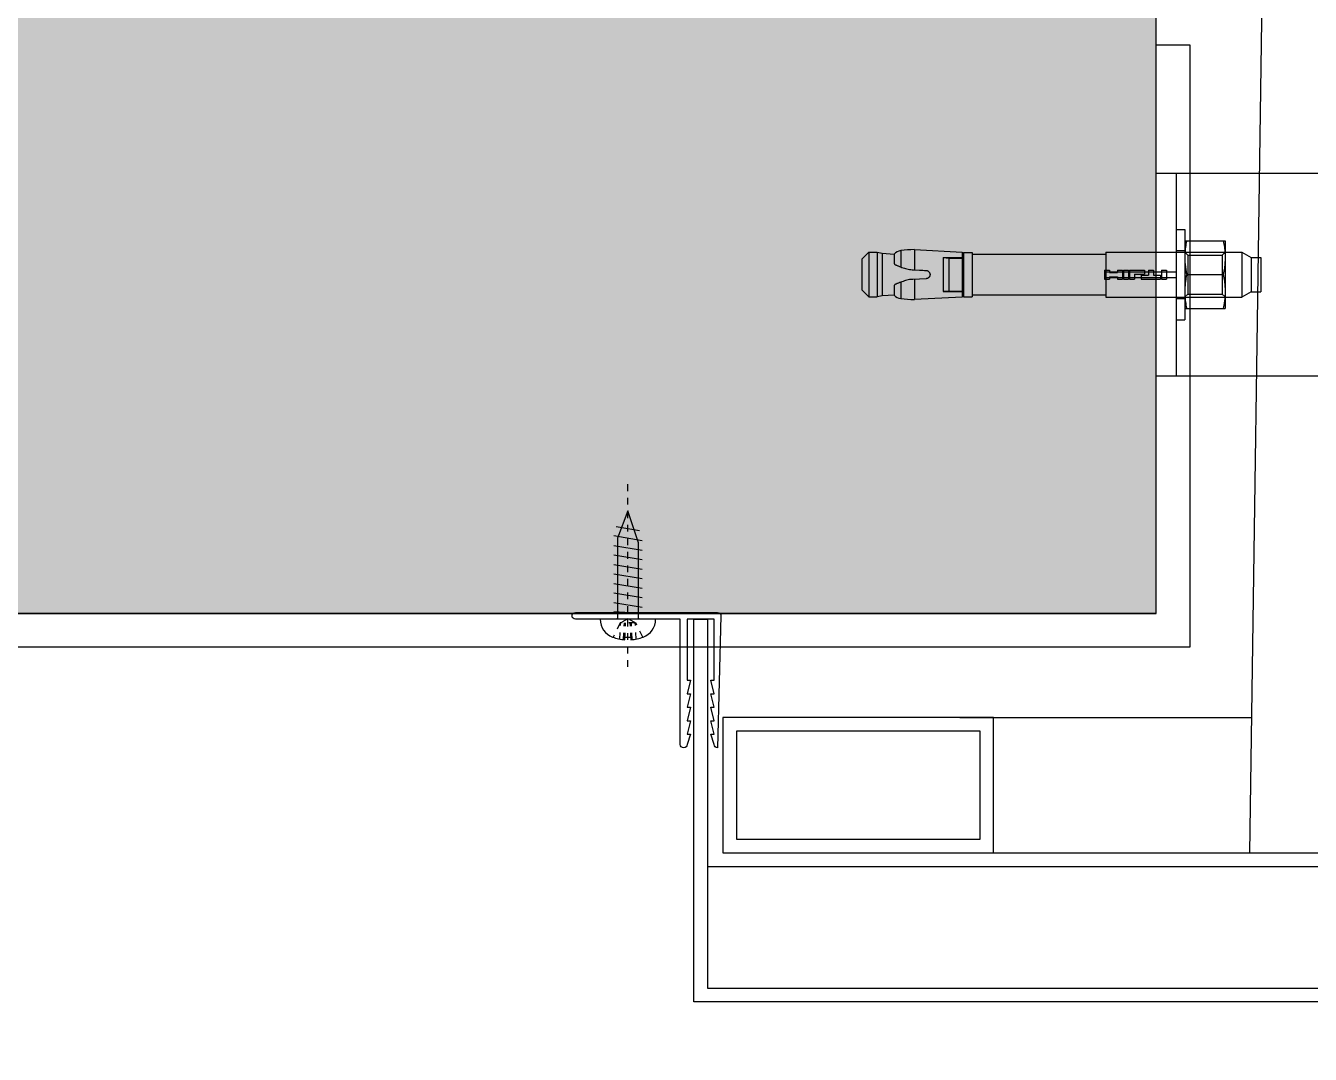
# Model space of a CAD drawing. Header units: inches. Extents: x 21 to 32698, y 13 to 3712.
# Drawn here: x 25589.01 to 25607.99, y 2615.57 to 2630.76 of the extents above; entities that cross this region are included whole.
import ezdxf

# ---------------------------------------------------------------- set-up
doc = ezdxf.new("R2010")
doc.units = ezdxf.units.IN
doc.header["$MEASUREMENT"] = 0
doc.linetypes.add('DASHDOT', pattern=[1, 0.5, -0.25, 0, -0.25])
doc.linetypes.add('DASHED2', pattern=[0.375, 0.25, -0.125])
for name, color, linetype, lineweight in [('Z_MİM_-KM-ALUMINIUM-09', 8, 'Continuous', 25), ('Z_MİM_-KM-CONCRETE', 8, 'Continuous', 25), ('Z_MİM_-KM-GALVANIZED SHEET', 8, 'Continuous', 25), ('Z_MİM_-KM-Gor-05', 8, 'Continuous', 25), ('Z_MİM_-KM-IRON-09', 8, 'Continuous', 25), ('Z_MİM_-KM-PATTERN-STRC', 8, 'Continuous', 25), ('Z_MİM_-KM-STEEL-09', 8, 'Continuous', 25), ('Z_MİM_00', 8, 'Continuous', 25), ('Z_MİM_2-0', 8, 'Continuous', 25), ('Z_MİM_3-1', 8, 'DASHED2', 25), ('Z_MİM_AX', 8, 'DASHDOT', 25), ('Z_MİM_OL', 8, 'Continuous', 25)]:
    doc.layers.add(name, color=color, linetype=linetype, lineweight=lineweight)

# ---------------------------------------------------------------- blocks, each defined once
blk = doc.blocks.new('VD')
at = {"layer": 'Z_MİM_2-0', "extrusion": (0.950035, -0.312144, 0), "elevation": -4.98}
blk.add_lwpolyline([(10.18, 0), (15.15, 0)], dxfattribs=at)
at = {"layer": 'Z_MİM_2-0', "extrusion": (0.932972, 0.359948, 0), "elevation": 5.74}
blk.add_lwpolyline([(14.87, 0), (10.57, 0)], dxfattribs=at)
at = {"layer": 'Z_MİM_2-0'}
blk.add_lwpolyline([(-1.73, 13), (1.72, 13.58)], dxfattribs=at)
at = {"layer": 'Z_MİM_2-0', "extrusion": (0.164399, -0.986394, 0)}
for points, elevation in [([(-0.17, 0), (4.08, 0)], -11.73), ([(3.85, 0), (-0.4, 0)], -10.35), ([(3.62, 0), (-0.63, 0)], -8.97), ([(3.39, 0), (-0.86, 0)], -7.59), ([(3.16, 0), (-1.09, 0)], -6.21), ([(2.93, 0), (-1.32, 0)], -4.83), ([(2.7, 0), (-1.55, 0)], -3.44), ([(2.47, 0), (-1.79, 0)], -2.06)]:
    blk.add_lwpolyline(points, dxfattribs=dict(at, elevation=elevation))
at = {"layer": 'Z_MİM_2-0', "extrusion": (1, 0, 0)}
for points, elevation in [([(11.92, 0), (0.14, 0)], 1.55), ([(0.14, 0), (11.22, 0)], -1.55), ([(-2.72, 0), (-3.09, 0)], -0.45), ([(-3.09, 0), (-2.72, 0)], 0.45)]:
    blk.add_lwpolyline(points, dxfattribs=dict(at, elevation=elevation))
at = {"layer": 'Z_MİM_2-0', "extrusion": (0.065533, -0.99785, 0), "elevation": -0.9}
blk.add_lwpolyline([(-0.26, 0), (2.16, 0)], dxfattribs=at)
at = {"layer": 'Z_MİM_2-0', "extrusion": (0, 1, 0)}
for points, elevation in [([(4.1, 0), (-4.1, 0)], -0.06), ([(-0.45, 0), (0.45, 0)], -2.72)]:
    blk.add_lwpolyline(points, dxfattribs=dict(at, elevation=elevation))
at = {"layer": 'Z_MİM_2-0'}
for centre, start, end in [((-1.75, 0.14), 270, 0), ((1.75, 0.14), 180, 270)]:
    blk.add_arc(centre, 0.2, start, end, dxfattribs=at)
at = {"layer": 'Z_MİM_2-0', "extrusion": (0, 0, -1)}
for centre, radius, start, end in [((1.28, -0.06), 2.82, 290.351, 0), ((-1.28, -0.06), 2.82, 180, 249.649), ((0, 3.39), 6.5, 273.9761, 290.351), ((0, 3.39), 6.5, 249.649, 266.0239)]:
    blk.add_arc(centre, radius, start, end, dxfattribs=at)
at = {"layer": 'Z_MİM_3-1', "extrusion": (0.469472, -0.882948, 0)}
blk.add_lwpolyline([(-1.3, 0), (0, 0)], dxfattribs=at)
at = {"layer": 'Z_MİM_3-1', "extrusion": (-0.469472, -0.882948, 0), "elevation": 0}
blk.add_lwpolyline([(0, 0), (1.3, 0)], dxfattribs=at)
at = {"layer": 'Z_MİM_3-1'}
for points in [[(-2.2, -2.72), (-1.15, -0.61)], [(-0.64, -3.08), (-0.52, -0.61)], [(-0.47, -3.09), (-0.35, -0.61)], [(0.47, -3.09), (0.35, -0.61)], [(0.64, -3.08), (0.52, -0.61)], [(1.14, -0.61), (2.2, -2.72)]]:
    blk.add_lwpolyline(points, dxfattribs=at)
at = {"layer": 'Z_MİM_3-1', "extrusion": (0.998869, -0.047542, 0), "elevation": -1.06}
blk.add_lwpolyline([(-3.05, 0), (-0.66, 0)], dxfattribs=at)
at = {"layer": 'Z_MİM_3-1', "extrusion": (0, 1, 0), "elevation": -0.61}
blk.add_lwpolyline([(1.14, 0), (-1.15, 0)], dxfattribs=at)
at = {"layer": 'Z_MİM_3-1', "extrusion": (0.998869, 0.047542, 0), "elevation": 1.06}
blk.add_lwpolyline([(-3.05, 0), (-0.66, 0)], dxfattribs=at)
at = {"layer": 'Z_MİM_AX', "extrusion": (1, 0, 0), "elevation": 0}
blk.add_lwpolyline([(-7.11, 0), (19.94, 0)], dxfattribs=at)
blk = doc.blocks.new('A$Ce8ddabe4')
at = {"layer": 'Z_MİM_-KM-PATTERN-STRC'}
h = blk.add_hatch(color=256, dxfattribs=at)
h.dxf.hatch_style = 1
h.paths.add_polyline_path([(20.369, 110), (40.369, 110), (40.369, 0), (20.369, 0)])
at = {"elevation": -0.01}
blk.add_lwpolyline([(44.111, 103.37), (44.111, 113.484), (5.1, 114.249), (5.1, 104.07)], dxfattribs=at)
blk.add_lwpolyline([(42.359, 103.52, -0.41126), (42.309, 103.47), (42.159, 103.42), (42.159, 103.47), (41.959, 103.42), (41.959, 103.47), (41.759, 103.42), (41.759, 103.47), (41.559, 103.42), (41.559, 103.47), (41.359, 103.42), (41.359, 103.47), (40.459, 103.47), (40.459, 103.07), (41.359, 103.07), (41.359, 103.12), (41.559, 103.07), (41.559, 103.12), (41.759, 103.07), (41.759, 103.12), (41.959, 103.07), (41.959, 103.12), (42.159, 103.07), (42.159, 103.12), (42.309, 103.07, -0.414214), (42.359, 103.021), (42.359, 103.02, -0.414214), (42.309, 102.97), (40.459, 102.97), (40.459, 101.42, -0.414214), (40.409, 101.37), (40.409, 101.37, -0.414214), (40.359, 101.42), (40.359, 103.52, -0.414214), (40.409, 103.57), (42.359, 103.521)], format="xyb", close=True, dxfattribs=at)
at = {"layer": 'Z_MİM_-KM-ALUMINIUM-09', "elevation": -0.01}
blk.add_lwpolyline([(7.275, 104.07), (7.275, 106.489), (7.475, 106.489), (7.475, 103.87), (3.1, 103.87), (3.1, 116.37), (46.111, 115.37), (46.111, 103.17), (40.459, 103.17), (40.459, 103.37), (45.911, 103.37), (45.911, 115.174), (3.3, 116.166), (3.3, 104.07), (7.275, 104.07)], dxfattribs=at)
at = {"layer": 'Z_MİM_-KM-CONCRETE'}
blk.add_lwpolyline([(40.369, 0), (40.369, 110), (20.369, 110), (20.369, 0)], dxfattribs=at)
at = {"layer": 'Z_MİM_-KM-Gor-05'}
for p, q in [((35.112, 111.404), (35.112, 111.55)), ((35.112, 111.55), (35.62, 111.55)), ((35.62, 111.404), (35.62, 111.55)), ((35.033, 111.267), (35.112, 111.404)), ((35.033, 111.267), (35.699, 111.267)), ((35.033, 111.021), (35.033, 111.267)), ((35.033, 111.267), (35.699, 111.267)), ((35.112, 111.404), (35.62, 111.404)), ((35.112, 111.404), (35.62, 111.404)), ((35.62, 111.404), (35.699, 111.267)), ((35.699, 111.021), (35.699, 111.267)), ((34.866, 110.425), (34.866, 111.021)), ((34.866, 111.021), (35.866, 111.021)), ((34.866, 110.993), (34.891, 110.998)), ((34.866, 110.993), (34.891, 110.998)), ((34.891, 110.998), (34.915, 111.002)), ((34.891, 110.998), (34.915, 111.002)), ((34.915, 111.002), (34.938, 111.006)), ((34.915, 111.002), (34.938, 111.006)), ((34.938, 111.006), (34.961, 111.01)), ((34.938, 111.006), (34.961, 111.01)), ((34.961, 111.01), (34.984, 111.013)), ((34.961, 111.01), (34.984, 111.013)), ((34.984, 111.013), (35.006, 111.015)), ((34.984, 111.013), (35.006, 111.015)), ((35.006, 111.015), (35.028, 111.017)), ((35.006, 111.015), (35.028, 111.017)), ((35.028, 111.017), (35.05, 111.019)), ((35.028, 111.017), (35.05, 111.019)), ((35.033, 110.3), (35.033, 111.021)), ((35.035, 111.021), (35.078, 110.978)), ((35.05, 111.019), (35.072, 111.02)), ((35.05, 111.019), (35.072, 111.02)), ((35.072, 111.02), (35.094, 111.021)), ((35.072, 111.02), (35.094, 111.021)), ((35.078, 110.468), (35.078, 110.978)), ((35.078, 110.978), (35.654, 110.978)), ((35.094, 111.021), (35.116, 111.021)), ((35.094, 111.021), (35.116, 111.021)), ((35.116, 111.021), (35.138, 111.021)), ((35.116, 111.021), (35.138, 111.021)), ((35.138, 111.021), (35.16, 111.02)), ((35.138, 111.021), (35.16, 111.02)), ((35.16, 111.02), (35.181, 111.019)), ((35.16, 111.02), (35.181, 111.019)), ((35.181, 111.019), (35.203, 111.017)), ((35.181, 111.019), (35.203, 111.017)), ((35.203, 111.017), (35.225, 111.015)), ((35.203, 111.017), (35.225, 111.015)), ((35.225, 111.015), (35.248, 111.013)), ((35.225, 111.015), (35.248, 111.013)), ((35.248, 111.013), (35.27, 111.01)), ((35.248, 111.013), (35.27, 111.01)), ((35.27, 111.01), (35.293, 111.006)), ((35.27, 111.01), (35.293, 111.006)), ((35.293, 111.006), (35.317, 111.002)), ((35.293, 111.006), (35.317, 111.002)), ((35.317, 111.002), (35.341, 110.998)), ((35.317, 111.002), (35.341, 110.998)), ((35.341, 110.998), (35.366, 110.993)), ((35.341, 110.998), (35.366, 110.993)), ((35.366, 110.993), (35.391, 110.998)), ((35.366, 110.993), (35.391, 110.998)), ((35.366, 110.453), (35.366, 110.993)), ((35.366, 110.453), (35.366, 110.993)), ((35.391, 110.998), (35.415, 111.002)), ((35.391, 110.998), (35.415, 111.002)), ((35.415, 111.002), (35.438, 111.006)), ((35.415, 111.002), (35.438, 111.006)), ((35.438, 111.006), (35.461, 111.01)), ((35.438, 111.006), (35.461, 111.01)), ((35.461, 111.01), (35.484, 111.013)), ((35.461, 111.01), (35.484, 111.013)), ((35.484, 111.013), (35.506, 111.015)), ((35.484, 111.013), (35.506, 111.015)), ((35.506, 111.015), (35.528, 111.017)), ((35.506, 111.015), (35.528, 111.017)), ((35.528, 111.017), (35.55, 111.019)), ((35.528, 111.017), (35.55, 111.019)), ((35.55, 111.019), (35.572, 111.02)), ((35.55, 111.019), (35.572, 111.02)), ((35.572, 111.02), (35.594, 111.021)), ((35.572, 111.02), (35.594, 111.021)), ((35.594, 111.021), (35.616, 111.021)), ((35.594, 111.021), (35.616, 111.021)), ((35.616, 111.021), (35.638, 111.021)), ((35.616, 111.021), (35.65, 111.02)), ((35.638, 111.021), (35.66, 111.02)), ((35.65, 111.02), (35.685, 111.019)), ((35.654, 110.978), (35.697, 111.021)), ((35.654, 110.468), (35.654, 110.978)), ((35.66, 111.02), (35.681, 111.019)), ((35.681, 111.019), (35.703, 111.017)), ((35.685, 111.019), (35.719, 111.016)), ((35.699, 110.3), (35.699, 111.021)), ((35.703, 111.017), (35.725, 111.015)), ((35.719, 111.016), (35.754, 111.012)), ((35.725, 111.015), (35.748, 111.013)), ((35.748, 111.013), (35.77, 111.01)), ((35.754, 111.012), (35.79, 111.007)), ((35.77, 111.01), (35.793, 111.006)), ((35.79, 111.007), (35.827, 111.001)), ((35.793, 111.006), (35.817, 111.002)), ((35.817, 111.002), (35.841, 110.998)), ((35.827, 111.001), (35.866, 110.993)), ((35.841, 110.998), (35.866, 110.993)), ((35.866, 110.425), (35.866, 111.021)), ((34.699, 110.3), (34.699, 110.425)), ((34.699, 110.425), (36.033, 110.425)), ((34.866, 110.453), (34.891, 110.448)), ((34.866, 110.453), (34.891, 110.448)), ((34.866, 110.425), (35.866, 110.425)), ((34.891, 110.448), (34.915, 110.443)), ((34.891, 110.448), (34.915, 110.443)), ((34.915, 110.443), (34.938, 110.439)), ((34.915, 110.443), (34.938, 110.439)), ((34.938, 110.439), (34.961, 110.436)), ((34.938, 110.439), (34.961, 110.436)), ((34.961, 110.436), (34.984, 110.433)), ((34.961, 110.436), (34.984, 110.433)), ((34.984, 110.433), (35.006, 110.431)), ((34.984, 110.433), (35.006, 110.431)), ((35.006, 110.431), (35.028, 110.429)), ((35.006, 110.431), (35.028, 110.429)), ((35.012, 110.3), (35.012, 110.425)), ((35.028, 110.429), (35.05, 110.427)), ((35.028, 110.429), (35.05, 110.427)), ((35.035, 110.425), (35.078, 110.468)), ((35.05, 110.427), (35.072, 110.426)), ((35.05, 110.427), (35.072, 110.426)), ((35.072, 110.426), (35.094, 110.425)), ((35.072, 110.426), (35.094, 110.425)), ((35.078, 110.468), (35.654, 110.468)), ((35.094, 110.425), (35.116, 110.425)), ((35.094, 110.425), (35.116, 110.425)), ((35.116, 110.425), (35.15, 110.426)), ((35.116, 110.425), (35.14, 110.425)), ((35.14, 110.425), (35.164, 110.426)), ((35.15, 110.426), (35.185, 110.427)), ((35.164, 110.426), (35.188, 110.427)), ((35.185, 110.427), (35.219, 110.43)), ((35.188, 110.427), (35.212, 110.429)), ((35.212, 110.429), (35.237, 110.432)), ((35.219, 110.43), (35.254, 110.434)), ((35.237, 110.432), (35.261, 110.435)), ((35.254, 110.434), (35.29, 110.439)), ((35.261, 110.435), (35.287, 110.438)), ((35.287, 110.438), (35.312, 110.443)), ((35.29, 110.439), (35.327, 110.445)), ((35.312, 110.443), (35.339, 110.447)), ((35.327, 110.445), (35.366, 110.453)), ((35.339, 110.447), (35.366, 110.453)), ((35.366, 110.453), (35.391, 110.448)), ((35.366, 110.453), (35.393, 110.447)), ((35.391, 110.448), (35.415, 110.443)), ((35.393, 110.447), (35.419, 110.443)), ((35.415, 110.443), (35.438, 110.439)), ((35.419, 110.443), (35.445, 110.438)), ((35.438, 110.439), (35.461, 110.436)), ((35.445, 110.438), (35.47, 110.435)), ((35.461, 110.436), (35.484, 110.433)), ((35.47, 110.435), (35.495, 110.432)), ((35.484, 110.433), (35.506, 110.431)), ((35.495, 110.432), (35.519, 110.429)), ((35.506, 110.431), (35.528, 110.429)), ((35.519, 110.429), (35.544, 110.427)), ((35.528, 110.429), (35.55, 110.427)), ((35.544, 110.427), (35.568, 110.426)), ((35.55, 110.427), (35.572, 110.426)), ((35.568, 110.426), (35.592, 110.425)), ((35.572, 110.426), (35.594, 110.425)), ((35.592, 110.425), (35.616, 110.425)), ((35.594, 110.425), (35.616, 110.425)), ((35.616, 110.425), (35.638, 110.425)), ((35.616, 110.425), (35.638, 110.425)), ((35.638, 110.425), (35.66, 110.426)), ((35.638, 110.425), (35.66, 110.426)), ((35.654, 110.468), (35.697, 110.425)), ((35.66, 110.426), (35.681, 110.427)), ((35.66, 110.426), (35.681, 110.427)), ((35.681, 110.427), (35.703, 110.429)), ((35.681, 110.427), (35.703, 110.429)), ((35.703, 110.429), (35.725, 110.431)), ((35.703, 110.429), (35.725, 110.431)), ((35.72, 110.3), (35.72, 110.425)), ((35.725, 110.431), (35.748, 110.433)), ((35.725, 110.431), (35.748, 110.433)), ((35.748, 110.433), (35.77, 110.436)), ((35.748, 110.433), (35.77, 110.436)), ((35.77, 110.436), (35.793, 110.439)), ((35.77, 110.436), (35.793, 110.439)), ((35.793, 110.439), (35.817, 110.443)), ((35.793, 110.439), (35.817, 110.443)), ((35.817, 110.443), (35.841, 110.448)), ((35.817, 110.443), (35.841, 110.448)), ((35.841, 110.448), (35.866, 110.453)), ((35.841, 110.448), (35.866, 110.453)), ((36.033, 110.3), (36.033, 110.425)), ((34.699, 110.3), (36.033, 110.3)), ((35.033, 109.258), (35.033, 110.3)), ((35.3, 110.081), (35.3, 110.154)), ((35.3, 110.154), (35.432, 110.154)), ((35.324, 109.258), (35.324, 110.3)), ((35.324, 110.3), (35.408, 110.3)), ((35.408, 109.258), (35.408, 110.3)), ((35.432, 110.081), (35.432, 110.154)), ((35.699, 109.258), (35.699, 110.3)), ((35.3, 110.081), (35.432, 110.081)), ((35.3, 109.888), (35.3, 109.961)), ((35.3, 109.961), (35.373, 109.961)), ((35.373, 109.961), (35.373, 110.067)), ((35.373, 110.067), (35.432, 110.067)), ((35.432, 109.782), (35.432, 110.067)), ((35.3, 109.888), (35.373, 109.888)), ((35.3, 109.608), (35.3, 109.83)), ((35.3, 109.83), (35.358, 109.83)), ((35.358, 109.681), (35.358, 109.83)), ((35.373, 109.782), (35.373, 109.888)), ((35.373, 109.782), (35.432, 109.782)), ((35.3, 109.608), (35.432, 109.608)), ((35.3, 109.521), (35.3, 109.594)), ((35.3, 109.594), (35.432, 109.594)), ((35.358, 109.681), (35.432, 109.681)), ((35.432, 109.608), (35.432, 109.681)), ((35.432, 109.521), (35.432, 109.594)), ((35.3, 109.521), (35.432, 109.521)), ((35.3, 109.433), (35.3, 109.506)), ((35.3, 109.506), (35.432, 109.506)), ((35.3, 109.433), (35.336, 109.433)), ((35.336, 109.314), (35.336, 109.433)), ((35.397, 109.314), (35.397, 109.433)), ((35.397, 109.433), (35.432, 109.433)), ((35.432, 109.433), (35.432, 109.506)), ((35.033, 109.258), (35.3, 109.258)), ((35.066, 107.283), (35.066, 109.258)), ((35.3, 109.241), (35.3, 109.314)), ((35.3, 109.314), (35.336, 109.314)), ((35.3, 109.258), (35.432, 109.258)), ((35.3, 109.241), (35.432, 109.241)), ((35.397, 109.314), (35.432, 109.314)), ((35.432, 109.241), (35.432, 109.314)), ((35.432, 109.258), (35.699, 109.258)), ((35.666, 107.283), (35.666, 109.258)), ((35.039, 107.154), (35.039, 107.283)), ((35.039, 107.283), (35.693, 107.283)), ((35.693, 107.154), (35.693, 107.283)), ((34.997, 106.429), (35.034, 107.133)), ((35.034, 107.133), (35.698, 107.133)), ((35.039, 107.154), (35.693, 107.154)), ((35.116, 106.852), (35.116, 107.133)), ((35.122, 107.133), (35.122, 107.154)), ((35.122, 106.938), (35.122, 107.133)), ((35.61, 107.133), (35.61, 107.154)), ((35.61, 106.938), (35.61, 107.133)), ((35.616, 106.852), (35.616, 107.133)), ((35.698, 107.133), (35.734, 106.429)), ((35.116, 106.852), (35.122, 106.938)), ((35.122, 106.938), (35.61, 106.938)), ((35.61, 106.938), (35.616, 106.852)), ((35.116, 106.852), (35.616, 106.852)), ((35.3, 106.504), (35.301, 106.529)), ((35.301, 106.529), (35.302, 106.554)), ((35.302, 106.554), (35.304, 106.579)), ((35.304, 106.579), (35.305, 106.604)), ((35.305, 106.604), (35.306, 106.609)), ((35.306, 106.614), (35.308, 106.618)), ((35.306, 106.609), (35.306, 106.614)), ((35.308, 106.618), (35.31, 106.623)), ((35.31, 106.623), (35.312, 106.627)), ((35.312, 106.627), (35.314, 106.631)), ((35.314, 106.631), (35.317, 106.635)), ((35.317, 106.635), (35.32, 106.639)), ((35.32, 106.639), (35.323, 106.642)), ((35.323, 106.642), (35.326, 106.645)), ((35.326, 106.645), (35.33, 106.648)), ((35.33, 106.648), (35.334, 106.651)), ((35.334, 106.651), (35.338, 106.653)), ((35.338, 106.653), (35.343, 106.655)), ((35.343, 106.655), (35.347, 106.657)), ((35.347, 106.657), (35.352, 106.658)), ((35.352, 106.658), (35.357, 106.659)), ((35.357, 106.659), (35.361, 106.66)), ((35.361, 106.66), (35.366, 106.66)), ((35.366, 106.66), (35.37, 106.66)), ((35.37, 106.66), (35.375, 106.659)), ((35.375, 106.659), (35.38, 106.658)), ((35.38, 106.658), (35.385, 106.657)), ((35.385, 106.657), (35.389, 106.655)), ((35.389, 106.655), (35.394, 106.653)), ((35.394, 106.653), (35.398, 106.651)), ((35.398, 106.651), (35.402, 106.648)), ((35.402, 106.648), (35.405, 106.645)), ((35.405, 106.645), (35.409, 106.642)), ((35.409, 106.642), (35.412, 106.639)), ((35.412, 106.639), (35.415, 106.635)), ((35.415, 106.635), (35.418, 106.631)), ((35.418, 106.631), (35.42, 106.627)), ((35.42, 106.627), (35.422, 106.623)), ((35.422, 106.623), (35.424, 106.618)), ((35.424, 106.618), (35.425, 106.614)), ((35.425, 106.614), (35.426, 106.609)), ((35.426, 106.609), (35.427, 106.604)), ((35.427, 106.604), (35.437, 106.408)), ((34.997, 106.429), (35.296, 106.429)), ((34.997, 106.429), (35.296, 106.429)), ((35.277, 106.3), (35.282, 106.318)), ((35.282, 106.318), (35.287, 106.337)), ((35.287, 106.337), (35.292, 106.356)), ((35.292, 106.366), (35.293, 106.377)), ((35.292, 106.356), (35.292, 106.366)), ((35.293, 106.377), (35.294, 106.398)), ((35.294, 106.398), (35.295, 106.408)), ((35.295, 106.418), (35.3, 106.504)), ((35.295, 106.408), (35.295, 106.418)), ((35.436, 106.429), (35.734, 106.429)), ((35.436, 106.429), (35.734, 106.429)), ((35.437, 106.408), (35.438, 106.398)), ((35.438, 106.398), (35.439, 106.377)), ((35.439, 106.377), (35.439, 106.366)), ((35.439, 106.366), (35.44, 106.356)), ((35.44, 106.356), (35.444, 106.337)), ((35.444, 106.337), (35.449, 106.318)), ((35.449, 106.318), (35.455, 106.3)), ((35.012, 106.227), (35.253, 106.227)), ((35.012, 106.227), (35.253, 106.227)), ((35.05, 105.954), (35.063, 106.131)), ((35.063, 106.131), (35.207, 106.131)), ((35.063, 106.131), (35.207, 106.131)), ((35.207, 106.131), (35.209, 106.133)), ((35.209, 106.133), (35.211, 106.135)), ((35.211, 106.135), (35.213, 106.137)), ((35.213, 106.137), (35.215, 106.139)), ((35.215, 106.139), (35.217, 106.141)), ((35.217, 106.141), (35.218, 106.144)), ((35.218, 106.144), (35.22, 106.146)), ((35.22, 106.146), (35.223, 106.153)), ((35.223, 106.153), (35.226, 106.16)), ((35.226, 106.16), (35.229, 106.167)), ((35.229, 106.167), (35.233, 106.175)), ((35.233, 106.175), (35.236, 106.183)), ((35.236, 106.183), (35.239, 106.191)), ((35.239, 106.191), (35.243, 106.2)), ((35.243, 106.2), (35.246, 106.209)), ((35.246, 106.209), (35.25, 106.218)), ((35.25, 106.218), (35.253, 106.227)), ((35.253, 106.227), (35.259, 106.245)), ((35.259, 106.245), (35.266, 106.263)), ((35.266, 106.263), (35.271, 106.281)), ((35.271, 106.281), (35.277, 106.3)), ((35.455, 106.3), (35.46, 106.281)), ((35.46, 106.281), (35.466, 106.263)), ((35.466, 106.263), (35.472, 106.245)), ((35.472, 106.245), (35.479, 106.227)), ((35.479, 106.227), (35.72, 106.227)), ((35.479, 106.227), (35.482, 106.219)), ((35.479, 106.227), (35.72, 106.227)), ((35.482, 106.219), (35.485, 106.21)), ((35.485, 106.21), (35.488, 106.202)), ((35.488, 106.202), (35.491, 106.194)), ((35.491, 106.194), (35.494, 106.187)), ((35.494, 106.187), (35.497, 106.179)), ((35.497, 106.179), (35.5, 106.172)), ((35.5, 106.172), (35.503, 106.165)), ((35.503, 106.165), (35.506, 106.158)), ((35.506, 106.158), (35.509, 106.152)), ((35.509, 106.152), (35.512, 106.146)), ((35.512, 106.146), (35.513, 106.144)), ((35.513, 106.144), (35.515, 106.141)), ((35.515, 106.141), (35.517, 106.139)), ((35.517, 106.139), (35.519, 106.137)), ((35.519, 106.137), (35.521, 106.135)), ((35.521, 106.135), (35.523, 106.133)), ((35.523, 106.133), (35.525, 106.131)), ((35.525, 106.131), (35.669, 106.131)), ((35.525, 106.131), (35.669, 106.131)), ((35.669, 106.131), (35.682, 105.954)), ((35.035, 105.878), (35.05, 105.954)), ((35.05, 105.954), (35.682, 105.954)), ((35.05, 105.954), (35.682, 105.954)), ((35.682, 105.954), (35.697, 105.878)), ((35.035, 105.878), (35.697, 105.878)), ((35.035, 105.758), (35.035, 105.878)), ((35.035, 105.878), (35.697, 105.878)), ((35.035, 105.758), (35.697, 105.758)), ((35.035, 105.758), (35.139, 105.654)), ((35.035, 105.758), (35.697, 105.758)), ((35.593, 105.654), (35.697, 105.758)), ((35.697, 105.758), (35.697, 105.878)), ((35.139, 105.654), (35.593, 105.654))]:
    blk.add_line(p, q, dxfattribs=at)
for centre, radius, start, end in [((37.3, 106.495), 2.304, 181.6416, 186.6689), ((33.431, 106.495), 2.304, 353.3311, 358.3584), ((35.177, 106.252), 0.167, 188.7137, 226.9395), ((35.555, 106.252), 0.167, 313.0605, 351.2863)]:
    blk.add_arc(centre, radius, start, end, dxfattribs=at)
at = {"layer": 'Z_MİM_-KM-IRON-09'}
for points in [[(33.866, 110), (33.866, 113), (36.866, 113), (36.866, 110)], [(33.866, 110), (33.866, 110.3), (36.866, 110.3), (36.866, 110)]]:
    blk.add_lwpolyline(points, close=True, dxfattribs=at)
at = {"layer": 'Z_MİM_-KM-STEEL-09'}
for p, q in [((43.911, 111.386, -0.01), (5.292, 111.94, -0.01)), ((41.911, 107.1, -0.01), (41.911, 111.41, -0.01))]:
    blk.add_line(p, q, dxfattribs=at)
at = {"layer": 'Z_MİM_-KM-STEEL-09', "elevation": -0.01}
blk.add_lwpolyline([(43.911, 106.94), (43.911, 113.296), (5.3, 114.037), (5.275, 108.07)], dxfattribs=at)
for points in [[(43.911, 103.6), (43.911, 107.6), (41.911, 107.6), (41.911, 103.6)], [(43.711, 103.8), (43.711, 107.4), (42.111, 107.4), (42.111, 103.8)]]:
    blk.add_lwpolyline(points, close=True, dxfattribs=at)
at = {"layer": 'Z_MİM_OL', "xscale": -0.1000000000000001, "yscale": 0.1000000000000001, "zscale": 0.1, "rotation": 90}
blk.add_blockref('VD', (40.453, 102.195, -0.01), dxfattribs=at)
blk = doc.blocks.new('-KM_Çatı A Kesiti')
at = {"layer": 'Z_MİM_-KM-GALVANIZED SHEET'}
blk.add_lwpolyline([(21.604, 110), (21.604, 110.5), (30.504, 110.5), (30.504, 12.207), (37.212, 5.5), (53.797, 5.5), (60.504, 12.207), (60.504, 32.656), (80.532, 36.649), (80.616, 36.156), (61.004, 32.234), (61.004, 12), (54.004, 5), (37.004, 5), (30.004, 12), (30.004, 110)], close=True, dxfattribs=at)
blk.add_blockref('A$Ce8ddabe4', (-10.369, 0))

msp = doc.modelspace()

# ---------------------------------------------------------------- block references
at = {"layer": 'Z_MİM_00', "rotation": 270}
msp.add_blockref('-KM_Çatı A Kesiti', (25495.714, 2652.084), dxfattribs=at)

doc.saveas('drawing.dxf')
